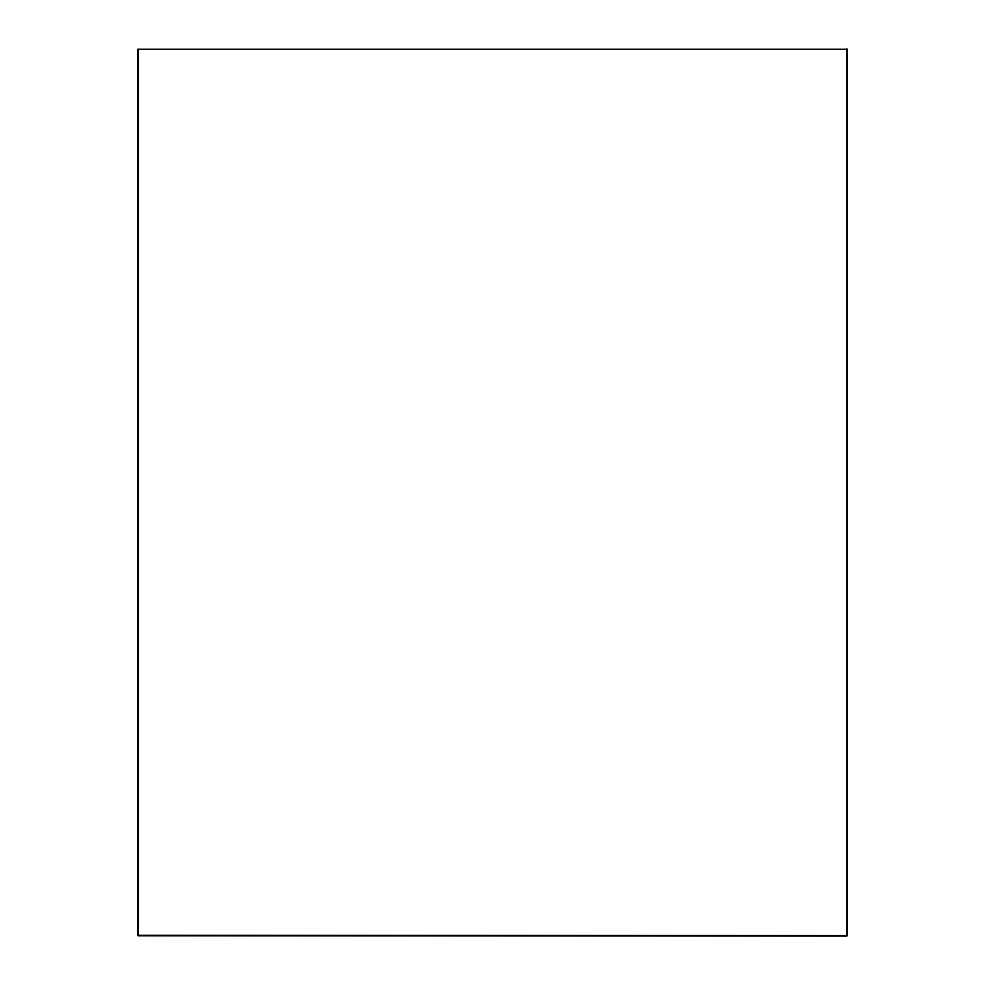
<?xml version="1.0" encoding="UTF-8"?>
<svg xmlns="http://www.w3.org/2000/svg" width="985" height="985" viewBox="0 0 985 985"><rect width="100%" height="100%" fill="white"/><g stroke="black" fill="none" stroke-linecap="round" stroke-linejoin="round"><path stroke-width="1.48" d="M846.965 49.312L846.965 935.688L138.035 935.504L138.035 49.312M847.026 49.25L137.974 49.25L137.974 935.578L847.026 935.75L847.026 49.25"/></g></svg>
